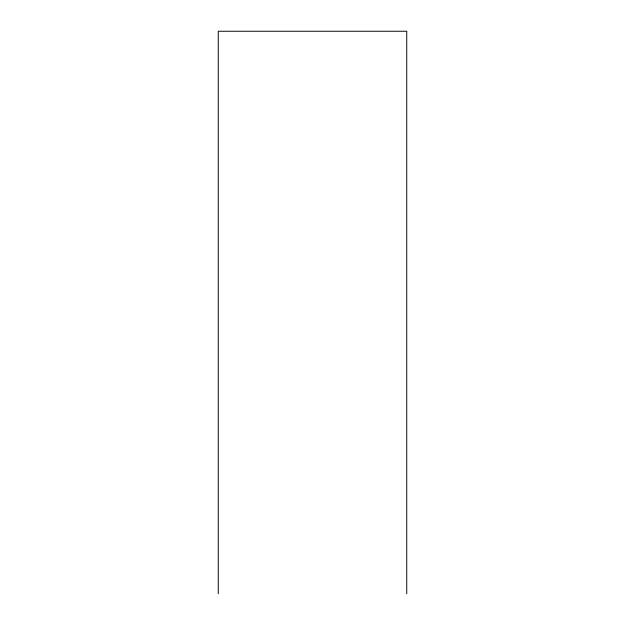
<?xml version="1.0" encoding="UTF-8"?>
<svg xmlns="http://www.w3.org/2000/svg" width="625" height="625" viewBox="0 0 625 625"><rect width="100%" height="100%" fill="white"/><g stroke="black" fill="none" stroke-linecap="round" stroke-linejoin="round"><path stroke-width="0.94" d="M406.734 593.75L406.734 31.25L218.266 31.25L218.266 593.75"/></g></svg>
